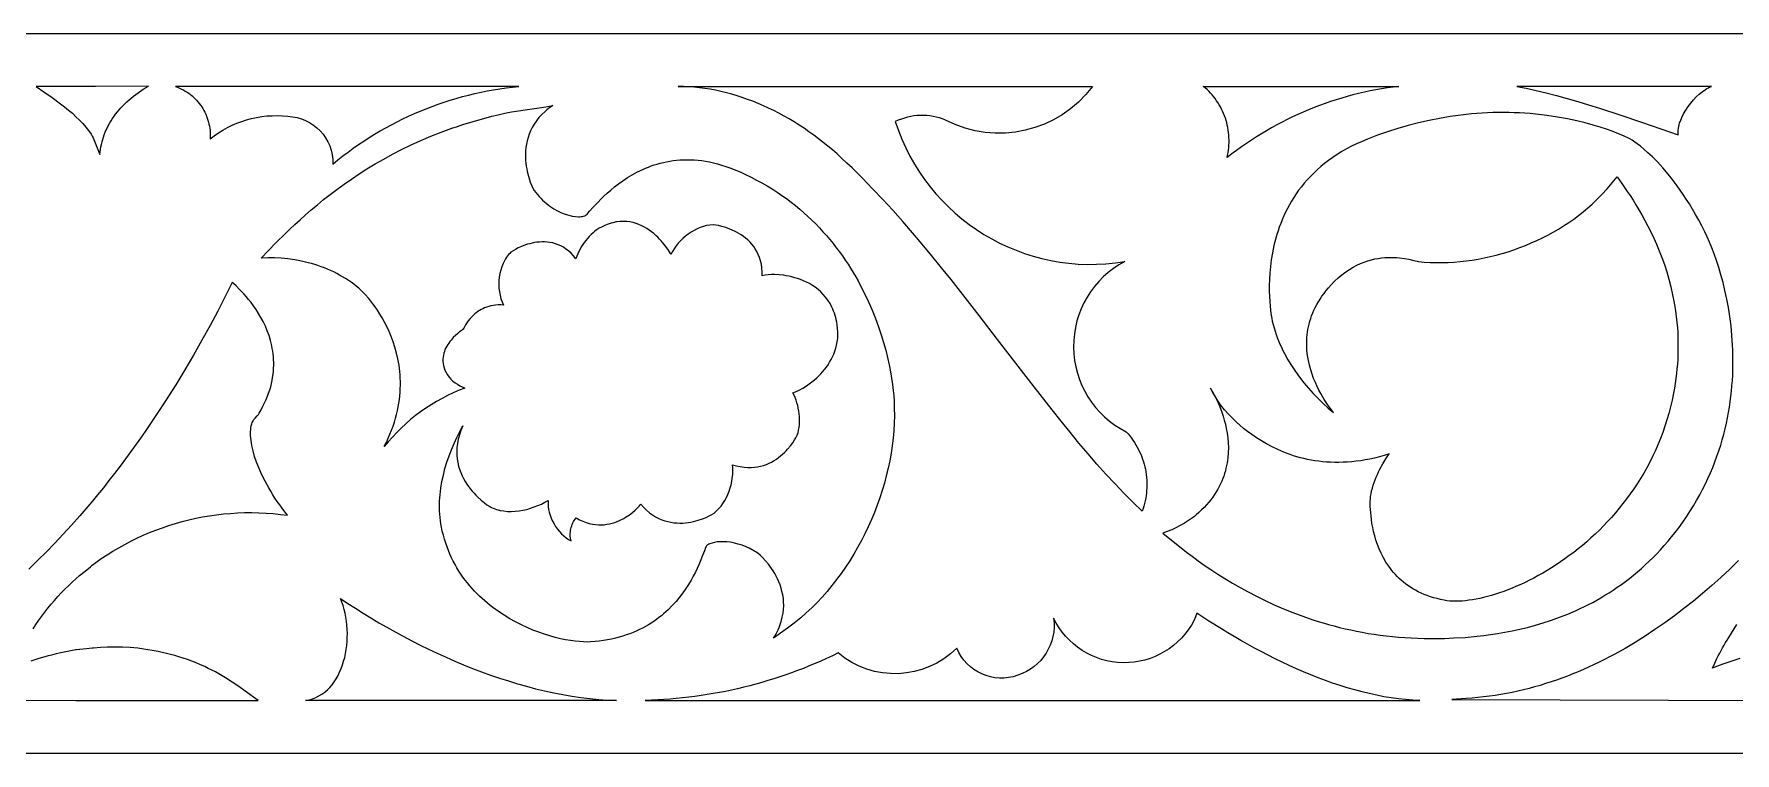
# Model space of a CAD drawing. Extents: x -336 to 337, y 105 to 175.
# Drawn here: x -5.4 to 160.3, y 104.8 to 174.8 of the extents above; entities that cross this region are included whole.
import ezdxf

# ---------------------------------------------------------------- set-up
doc = ezdxf.new("R2010")
doc.units = 0
doc.header["$MEASUREMENT"] = 0
doc.layers.get('0').update_dxf_attribs({"linetype": 'CONTINUOUS'})
doc.layers.add('BITMAP_LAYER', color=18, linetype='CONTINUOUS')

msp = doc.modelspace()

# ---------------------------------------------------------------- linework, layer by layer
msp.add_lwpolyline([(-336.17, 104.8), (336.8, 104.8), (336.8, 174.85), (-336.17, 174.85)], close=True)
at = {"layer": 'BITMAP_LAYER'}
for points in [[(0.31, 164.9), (0.4, 164.74), (1.06, 163.12), (1.08, 163.37), (1.11, 163.61), (1.15, 163.85), (1.2, 164.09), (1.26, 164.33), (1.33, 164.57), (1.4, 164.81), (1.48, 165.04), (1.57, 165.27), (1.67, 165.5), (1.78, 165.73), (1.9, 165.96), (2.02, 166.18), (2.15, 166.4), (2.29, 166.62), (2.44, 166.83), (2.59, 167.04), (2.76, 167.25), (2.93, 167.46), (3.1, 167.66), (3.29, 167.86), (3.48, 168.05), (3.68, 168.24), (3.89, 168.43), (4.1, 168.61), (4.32, 168.79), (4.55, 168.96), (4.78, 169.13), (5.27, 169.46), (5.78, 169.77), (0.61, 169.74), (0.58, 169.74), (0.31, 169.74), (0.12, 169.74), (-5.17, 169.74), (-5.17, 169.74), (-5.17, 169.74), (-4.4, 169.22), (-3.59, 168.66), (-2.79, 168.06), (-2.39, 167.75), (-2.01, 167.44), (-1.63, 167.12), (-1.28, 166.79), (-0.93, 166.46), (-0.61, 166.12), (-0.32, 165.78), (-0.05, 165.44), (0.19, 165.09)], [(108.54, 169.74), (127.6, 169.74), (127.03, 169.68), (126.47, 169.6), (125.9, 169.51), (125.34, 169.41), (124.78, 169.3), (124.23, 169.18), (123.67, 169.05), (123.12, 168.91), (122.57, 168.76), (122.02, 168.61), (121.48, 168.44), (120.94, 168.26), (120.4, 168.08), (119.86, 167.88), (119.33, 167.68), (118.8, 167.46), (118.28, 167.24), (117.75, 167.01), (117.23, 166.77), (116.72, 166.52), (116.21, 166.26), (115.7, 165.99), (115.2, 165.71), (114.7, 165.42), (114.2, 165.13), (113.71, 164.82), (113.22, 164.51), (112.74, 164.18), (112.26, 163.85), (111.79, 163.51), (111.32, 163.16), (110.86, 162.81), (110.91, 163.05), (110.96, 163.3), (110.99, 163.54), (111.02, 163.79), (111.04, 164.03), (111.05, 164.28), (111.05, 164.52), (111.04, 164.77), (111.02, 165.01), (111, 165.25), (110.97, 165.49), (110.93, 165.73), (110.88, 165.96), (110.82, 166.2), (110.76, 166.43), (110.69, 166.65), (110.61, 166.88), (110.52, 167.1), (110.42, 167.32), (110.32, 167.54), (110.21, 167.75), (110.09, 167.95), (109.97, 168.16), (109.84, 168.35), (109.7, 168.55), (109.56, 168.74), (109.4, 168.92), (109.24, 169.1), (109.08, 169.27), (108.91, 169.43), (108.73, 169.59)], [(139.07, 169.74), (139.99, 169.57), (140.95, 169.36), (141.94, 169.13), (142.95, 168.86), (143.98, 168.58), (145.03, 168.27), (146.08, 167.95), (147.14, 167.62), (149.22, 166.94), (151.23, 166.25), (153.1, 165.6), (154.8, 165.01), (154.79, 165.17), (154.79, 165.33), (154.8, 165.49), (154.82, 165.66), (154.85, 165.83), (154.89, 166.01), (154.94, 166.18), (155.01, 166.36), (155.15, 166.72), (155.33, 167.08), (155.54, 167.43), (155.77, 167.77), (156.02, 168.11), (156.28, 168.42), (156.56, 168.72), (156.85, 168.99), (157.15, 169.23), (157.45, 169.44), (157.6, 169.53), (157.75, 169.62), (157.89, 169.69), (158.04, 169.75)], [(139.07, 169.74), (139.99, 169.57), (140.95, 169.36), (141.94, 169.13), (142.95, 168.86), (143.98, 168.58), (145.03, 168.27), (146.08, 167.95), (147.14, 167.62), (149.22, 166.94), (151.23, 166.25), (153.1, 165.6), (154.8, 165.01), (154.79, 165.17), (154.79, 165.33), (154.8, 165.49), (154.82, 165.66), (154.85, 165.83), (154.89, 166.01), (154.94, 166.18), (155.01, 166.36), (155.15, 166.72), (155.33, 167.08), (155.54, 167.43), (155.77, 167.77), (156.02, 168.11), (156.28, 168.42), (156.56, 168.72), (156.85, 168.99), (157.15, 169.23), (157.45, 169.44), (157.6, 169.53), (157.75, 169.62), (157.89, 169.69), (158.04, 169.75)], [(36.42, 136.67), (36.32, 136.44), (36.23, 136.23), (36.15, 136.01), (36.08, 135.8), (36.02, 135.58), (35.96, 135.38), (35.88, 134.97), (35.83, 134.57), (35.81, 134.19), (35.82, 133.81), (35.86, 133.45), (35.91, 133.1), (35.99, 132.76), (36.09, 132.44), (36.21, 132.13), (36.34, 131.82), (36.48, 131.54), (36.64, 131.26), (36.8, 131), (36.97, 130.76), (37.15, 130.52), (37.33, 130.3), (37.51, 130.1), (37.69, 129.91), (37.87, 129.73), (38.21, 129.42), (38.51, 129.17), (38.76, 128.99), (39.03, 128.81), (39.19, 128.72), (39.35, 128.65), (39.52, 128.59), (39.69, 128.53), (39.86, 128.48), (40.04, 128.44), (40.39, 128.38), (40.76, 128.34), (41.13, 128.33), (41.51, 128.35), (41.89, 128.39), (42.26, 128.46), (42.64, 128.54), (43.01, 128.65), (43.37, 128.77), (43.72, 128.91), (44.07, 129.06), (44.4, 129.23), (44.71, 129.4), (44.71, 129.12), (44.72, 128.83), (44.76, 128.54), (44.83, 128.25), (44.91, 127.96), (45.02, 127.67), (45.14, 127.39), (45.29, 127.12), (45.45, 126.86), (45.62, 126.61), (45.81, 126.37), (46.02, 126.15), (46.24, 125.95), (46.47, 125.76), (46.71, 125.6), (46.95, 125.46), (46.92, 125.6), (46.9, 125.74), (46.88, 125.89), (46.87, 126.04), (46.88, 126.19), (46.89, 126.34), (46.91, 126.49), (46.94, 126.63), (46.97, 126.78), (47.02, 126.93), (47.07, 127.07), (47.13, 127.21), (47.2, 127.34), (47.27, 127.46), (47.35, 127.59), (47.44, 127.7), (47.77, 127.52), (48.09, 127.38), (48.41, 127.26), (48.72, 127.17), (49.03, 127.1), (49.33, 127.05), (49.62, 127.03), (49.9, 127.03), (50.18, 127.04), (50.45, 127.08), (50.71, 127.12), (50.96, 127.19), (51.2, 127.26), (51.43, 127.35), (51.66, 127.44), (51.87, 127.54), (52.08, 127.65), (52.27, 127.77), (52.63, 128), (52.94, 128.24), (53.2, 128.47), (53.42, 128.68), (53.58, 128.85), (53.74, 129.04), (54.03, 128.73), (54.31, 128.46), (54.6, 128.21), (54.9, 128), (55.19, 127.82), (55.49, 127.66), (55.79, 127.53), (56.09, 127.42), (56.39, 127.34), (56.68, 127.28), (56.97, 127.23), (57.26, 127.21), (57.55, 127.2), (57.83, 127.2), (58.1, 127.22), (58.36, 127.25), (58.62, 127.3), (58.87, 127.35), (59.11, 127.41), (59.33, 127.47), (59.75, 127.61), (60.11, 127.76), (60.42, 127.9), (60.65, 128.03), (60.89, 128.18), (61.13, 128.38), (61.35, 128.61), (61.56, 128.86), (61.75, 129.12), (61.92, 129.4), (62.08, 129.69), (62.22, 129.99), (62.34, 130.3), (62.45, 130.62), (62.54, 130.94), (62.61, 131.27), (62.66, 131.59), (62.7, 131.92), (62.71, 132.25), (62.71, 132.57), (62.69, 132.89), (63.07, 132.78), (63.44, 132.7), (63.8, 132.64), (64.15, 132.62), (64.49, 132.62), (64.81, 132.64), (65.12, 132.68), (65.42, 132.74), (65.71, 132.82), (65.98, 132.92), (66.24, 133.03), (66.49, 133.15), (66.73, 133.29), (66.95, 133.43), (67.17, 133.58), (67.37, 133.74), (67.56, 133.91), (67.73, 134.07), (67.9, 134.24), (68.05, 134.4), (68.33, 134.73), (68.55, 135.03), (68.73, 135.3), (68.86, 135.52), (68.98, 135.76), (69.06, 136.01), (69.12, 136.26), (69.17, 136.52), (69.2, 136.79), (69.22, 137.05), (69.22, 137.32), (69.21, 137.59), (69.18, 137.86), (69.14, 138.12), (69.09, 138.39), (69.03, 138.65), (68.96, 138.91), (68.87, 139.17), (68.77, 139.42), (68.67, 139.66), (68.55, 139.89), (68.83, 140), (69.16, 140.15), (69.52, 140.34), (69.9, 140.58), (70.29, 140.86), (70.49, 141.02), (70.69, 141.18), (70.89, 141.36), (71.08, 141.55), (71.28, 141.75), (71.46, 141.95), (71.64, 142.17), (71.82, 142.4), (71.99, 142.63), (72.14, 142.88), (72.29, 143.13), (72.42, 143.4), (72.55, 143.67), (72.65, 143.95), (72.75, 144.24), (72.82, 144.54), (72.88, 144.85), (72.93, 145.17), (72.95, 145.5), (72.95, 145.83), (72.92, 146.17), (72.88, 146.52), (72.84, 146.76), (72.79, 146.99), (72.73, 147.22), (72.67, 147.43), (72.6, 147.64), (72.53, 147.84), (72.45, 148.04), (72.36, 148.23), (72.18, 148.58), (71.97, 148.91), (71.75, 149.21), (71.52, 149.48), (71.27, 149.73), (71.01, 149.96), (70.74, 150.17), (70.46, 150.36), (70.17, 150.53), (69.89, 150.68), (69.6, 150.81), (69.31, 150.93), (69.02, 151.03), (68.74, 151.11), (68.46, 151.19), (68.19, 151.25), (67.92, 151.3), (67.67, 151.34), (67.21, 151.39), (66.81, 151.41), (66.49, 151.42), (66.16, 151.4), (65.87, 151.35), (65.58, 151.29), (65.58, 151.68), (65.55, 152.06), (65.49, 152.42), (65.41, 152.76), (65.31, 153.07), (65.19, 153.37), (65.06, 153.65), (64.9, 153.91), (64.74, 154.15), (64.56, 154.38), (64.37, 154.59), (64.17, 154.78), (63.96, 154.96), (63.75, 155.13), (63.53, 155.28), (63.31, 155.41), (63.08, 155.54), (62.86, 155.65), (62.65, 155.75), (62.43, 155.84), (62.02, 155.99), (61.65, 156.1), (61.33, 156.18), (61.07, 156.23), (60.79, 156.26), (60.48, 156.23), (60.16, 156.18), (59.85, 156.1), (59.54, 155.99), (59.24, 155.87), (58.94, 155.72), (58.65, 155.55), (58.37, 155.36), (58.11, 155.16), (57.85, 154.94), (57.61, 154.7), (57.38, 154.46), (57.18, 154.2), (56.99, 153.93), (56.82, 153.66), (56.68, 153.37), (56.63, 153.46), (56.53, 153.64), (56.37, 153.88), (56.16, 154.18), (55.89, 154.51), (55.74, 154.69), (55.58, 154.87), (55.4, 155.05), (55.21, 155.23), (55.01, 155.4), (54.8, 155.57), (54.57, 155.74), (54.34, 155.9), (54.09, 156.04), (53.83, 156.17), (53.56, 156.29), (53.28, 156.39), (52.99, 156.47), (52.69, 156.54), (52.38, 156.58), (52.06, 156.59), (51.72, 156.58), (51.38, 156.54), (51.03, 156.46), (50.85, 156.42), (50.67, 156.36), (50.48, 156.29), (50.3, 156.22), (50.11, 156.14), (49.92, 156.04), (49.7, 155.92), (49.49, 155.79), (49.28, 155.64), (49.09, 155.48), (48.9, 155.31), (48.72, 155.13), (48.55, 154.94), (48.38, 154.74), (48.23, 154.54), (48.09, 154.33), (47.95, 154.11), (47.83, 153.88), (47.71, 153.65), (47.61, 153.42), (47.51, 153.19), (47.43, 152.95), (47.19, 153.24), (46.95, 153.49), (46.71, 153.71), (46.45, 153.9), (46.2, 154.07), (45.94, 154.21), (45.68, 154.32), (45.42, 154.42), (45.16, 154.49), (44.9, 154.54), (44.64, 154.58), (44.38, 154.59), (44.13, 154.6), (43.88, 154.58), (43.63, 154.56), (43.39, 154.52), (43.16, 154.48), (42.94, 154.42), (42.72, 154.36), (42.52, 154.3), (42.14, 154.15), (41.8, 154.01), (41.53, 153.86), (41.31, 153.74), (41.1, 153.6), (40.98, 153.48), (40.87, 153.36), (40.77, 153.23), (40.67, 153.1), (40.58, 152.95), (40.49, 152.81), (40.34, 152.5), (40.21, 152.18), (40.1, 151.85), (40.02, 151.5), (39.96, 151.15), (39.92, 150.79), (39.91, 150.44), (39.93, 150.08), (39.97, 149.73), (40.03, 149.39), (40.11, 149.06), (40.23, 148.74), (40.29, 148.59), (40.36, 148.44), (40.1, 148.45), (39.84, 148.45), (39.59, 148.43), (39.36, 148.4), (39.14, 148.36), (38.93, 148.31), (38.72, 148.24), (38.53, 148.17), (38.35, 148.09), (38.18, 148), (38.02, 147.91), (37.86, 147.81), (37.72, 147.7), (37.58, 147.59), (37.34, 147.37), (37.12, 147.14), (36.94, 146.91), (36.79, 146.7), (36.67, 146.5), (36.5, 146.2), (36.45, 146.1), (36.42, 146.05), (36.26, 145.93), (36.1, 145.82), (35.92, 145.67), (35.7, 145.48), (35.48, 145.27), (35.26, 145.02), (35.14, 144.89), (35.04, 144.74), (34.94, 144.59), (34.84, 144.44), (34.75, 144.28), (34.67, 144.11), (34.61, 143.93), (34.55, 143.75), (34.51, 143.56), (34.48, 143.37), (34.46, 143.17), (34.46, 142.97), (34.49, 142.76), (34.53, 142.55), (34.59, 142.33), (34.67, 142.1), (34.78, 141.87), (34.92, 141.64), (35.07, 141.43), (35.25, 141.22), (35.44, 141.04), (35.65, 140.87), (35.88, 140.72), (36.11, 140.58), (36.36, 140.46), (36.6, 140.36), (36.04, 140.14), (35.48, 139.9), (34.92, 139.64), (34.38, 139.35), (33.84, 139.05), (33.32, 138.73), (32.8, 138.39), (32.29, 138.04), (31.8, 137.67), (31.32, 137.28), (30.85, 136.88), (30.4, 136.46), (29.97, 136.03), (29.55, 135.58), (29.15, 135.12), (28.76, 134.65), (28.96, 135.06), (29.14, 135.46), (29.31, 135.86), (29.47, 136.25), (29.61, 136.64), (29.74, 137.02), (29.85, 137.41), (29.95, 137.78), (30.04, 138.16), (30.11, 138.52), (30.18, 138.89), (30.23, 139.25), (30.27, 139.6), (30.3, 139.95), (30.32, 140.3), (30.33, 140.64), (30.33, 140.98), (30.32, 141.31), (30.3, 141.64), (30.27, 141.96), (30.24, 142.27), (30.2, 142.58), (30.15, 142.89), (30.09, 143.19), (29.96, 143.77), (29.8, 144.33), (29.63, 144.87), (29.44, 145.38), (29.23, 145.87), (29.01, 146.34), (28.79, 146.78), (28.56, 147.19), (28.32, 147.57), (28.09, 147.93), (27.87, 148.26), (27.65, 148.56), (27.24, 149.08), (26.9, 149.47), (26.65, 149.73), (26.52, 149.87), (26.28, 150.08), (26.03, 150.29), (25.78, 150.49), (25.52, 150.68), (25.25, 150.86), (24.98, 151.04), (24.7, 151.2), (24.41, 151.37), (24.12, 151.52), (23.83, 151.67), (23.53, 151.8), (23.23, 151.94), (22.92, 152.06), (22.61, 152.18), (22.29, 152.29), (21.98, 152.39), (21.66, 152.48), (21.33, 152.57), (20.68, 152.72), (20.03, 152.84), (19.37, 152.94), (18.71, 153), (18.06, 153.04), (17.4, 153.05), (16.76, 153.02), (17.45, 153.73), (18.22, 154.52), (19.09, 155.37), (19.55, 155.82), (20.04, 156.28), (20.55, 156.75), (21.09, 157.23), (21.65, 157.72), (22.24, 158.21), (22.85, 158.71), (23.48, 159.21), (24.15, 159.71), (24.84, 160.21), (25.55, 160.71), (26.3, 161.21), (27.07, 161.7), (27.87, 162.19), (28.7, 162.67), (29.56, 163.14), (30.45, 163.6), (31.37, 164.04), (32.31, 164.47), (33.29, 164.89), (34.31, 165.29), (35.35, 165.67), (35.88, 165.85), (36.42, 166.03), (36.97, 166.2), (37.53, 166.37), (38.09, 166.53), (38.67, 166.68), (39.25, 166.83), (39.84, 166.98), (40.5, 167.12), (41.16, 167.25), (41.83, 167.36), (42.49, 167.46), (43.83, 167.66), (44.5, 167.76), (45.16, 167.87), (44.96, 167.73), (44.77, 167.59), (44.59, 167.45), (44.42, 167.3), (44.11, 167), (43.82, 166.7), (43.58, 166.38), (43.36, 166.06), (43.17, 165.74), (43, 165.42), (42.87, 165.09), (42.76, 164.76), (42.67, 164.43), (42.6, 164.11), (42.55, 163.78), (42.52, 163.46), (42.51, 163.15), (42.51, 162.84), (42.52, 162.54), (42.55, 162.25), (42.58, 161.98), (42.63, 161.71), (42.68, 161.45), (42.74, 161.21), (42.86, 160.78), (42.98, 160.41), (43.09, 160.12), (43.23, 159.83), (43.37, 159.61), (43.52, 159.41), (43.68, 159.21), (43.84, 159.02), (44.01, 158.84), (44.18, 158.67), (44.35, 158.51), (44.53, 158.36), (44.71, 158.21), (44.89, 158.08), (45.08, 157.95), (45.26, 157.83), (45.64, 157.62), (46.01, 157.44), (46.37, 157.3), (46.72, 157.19), (47.06, 157.11), (47.38, 157.06), (47.67, 157.05), (47.81, 157.05), (47.94, 157.06), (48.06, 157.08), (48.17, 157.11), (48.28, 157.14), (48.37, 157.18), (48.43, 157.22), (48.51, 157.31), (48.76, 157.58), (49.12, 157.98), (49.58, 158.48), (49.85, 158.76), (50.14, 159.04), (50.46, 159.34), (50.81, 159.65), (51.18, 159.95), (51.58, 160.26), (52, 160.56), (52.45, 160.86), (52.92, 161.14), (53.42, 161.41), (53.94, 161.66), (54.21, 161.78), (54.48, 161.89), (54.76, 161.99), (55.05, 162.09), (55.34, 162.18), (55.64, 162.26), (55.95, 162.34), (56.26, 162.41), (56.58, 162.46), (56.9, 162.51), (57.23, 162.55), (57.56, 162.58), (57.9, 162.6), (58.25, 162.6), (58.6, 162.6), (58.96, 162.58), (59.32, 162.55), (59.69, 162.51), (60.06, 162.45), (60.44, 162.38), (60.83, 162.3), (61.22, 162.2), (61.62, 162.08), (62.02, 161.95), (62.43, 161.81), (62.84, 161.65), (63.41, 161.41), (63.96, 161.16), (64.51, 160.89), (65.03, 160.62), (65.55, 160.34), (66.05, 160.05), (66.54, 159.75), (67.02, 159.45), (67.49, 159.13), (67.94, 158.81), (68.38, 158.47), (68.81, 158.14), (69.23, 157.79), (69.63, 157.44), (70.03, 157.08), (70.41, 156.72), (70.78, 156.35), (71.14, 155.97), (71.49, 155.59), (71.83, 155.21), (72.16, 154.82), (72.48, 154.43), (72.79, 154.03), (73.09, 153.64), (73.38, 153.23), (73.66, 152.83), (73.93, 152.43), (74.18, 152.02), (74.43, 151.61), (74.68, 151.2), (74.91, 150.79), (75.13, 150.38), (75.55, 149.56), (75.94, 148.74), (76.29, 147.93), (76.61, 147.12), (76.9, 146.33), (77.16, 145.55), (77.39, 144.78), (77.6, 144.04), (77.78, 143.32), (77.94, 142.62), (78.07, 141.95), (78.18, 141.31), (78.27, 140.7), (78.34, 140.13), (78.39, 139.6), (78.42, 139.11), (78.44, 138.39), (78.45, 137.66), (78.43, 136.93), (78.38, 136.2), (78.32, 135.47), (78.23, 134.74), (78.12, 134.01), (77.99, 133.27), (77.83, 132.54), (77.66, 131.82), (77.47, 131.09), (77.25, 130.37), (77.02, 129.65), (76.77, 128.94), (76.5, 128.24), (76.21, 127.54), (75.9, 126.85), (75.57, 126.17), (75.23, 125.49), (74.87, 124.83), (74.49, 124.18), (74.1, 123.54), (73.69, 122.92), (73.26, 122.3), (72.82, 121.7), (72.37, 121.12), (71.9, 120.55), (71.41, 120), (70.91, 119.46), (70.4, 118.95), (69.87, 118.45), (69.33, 117.97), (69.01, 117.7), (68.69, 117.45), (68.02, 116.95), (67.34, 116.47), (66.67, 115.98), (66.8, 116.19), (66.92, 116.4), (67.03, 116.61), (67.13, 116.81), (67.22, 117.02), (67.3, 117.22), (67.43, 117.62), (67.53, 118.02), (67.61, 118.41), (67.65, 118.79), (67.67, 119.16), (67.66, 119.52), (67.63, 119.87), (67.57, 120.22), (67.5, 120.55), (67.41, 120.87), (67.31, 121.18), (67.19, 121.48), (67.07, 121.76), (66.93, 122.03), (66.79, 122.29), (66.64, 122.54), (66.49, 122.77), (66.33, 122.99), (66.18, 123.19), (65.89, 123.54), (65.63, 123.83), (65.4, 124.05), (65.16, 124.27), (64.77, 124.51), (64.38, 124.72), (64, 124.89), (63.61, 125.04), (63.23, 125.16), (62.86, 125.26), (62.49, 125.33), (62.14, 125.37), (61.81, 125.39), (61.49, 125.39), (61.2, 125.37), (60.93, 125.32), (60.69, 125.26), (60.47, 125.18), (60.38, 125.14), (60.29, 125.09), (60.21, 125.04), (60.15, 124.98), (60.11, 124.92), (60.06, 124.83), (59.94, 124.51), (59.77, 124.04), (59.53, 123.46), (59.39, 123.13), (59.24, 122.78), (59.06, 122.41), (58.86, 122.03), (58.64, 121.63), (58.4, 121.23), (58.13, 120.82), (57.84, 120.4), (57.53, 119.98), (57.18, 119.57), (56.81, 119.16), (56.41, 118.76), (56.19, 118.56), (55.97, 118.37), (55.75, 118.18), (55.51, 117.99), (55.27, 117.81), (55.01, 117.63), (54.75, 117.46), (54.48, 117.29), (54.2, 117.13), (53.91, 116.97), (53.62, 116.82), (53.31, 116.68), (52.99, 116.54), (52.67, 116.42), (52.33, 116.3), (51.99, 116.18), (51.63, 116.08), (51.27, 115.99), (50.89, 115.9), (50.51, 115.82), (50.11, 115.76), (49.7, 115.7), (49.29, 115.66), (48.86, 115.63), (48.53, 115.61), (48.16, 115.62), (47.76, 115.65), (47.34, 115.69), (46.89, 115.75), (46.42, 115.83), (45.93, 115.94), (45.41, 116.06), (44.89, 116.21), (44.35, 116.37), (43.8, 116.56), (43.24, 116.78), (42.68, 117.02), (42.11, 117.28), (41.55, 117.57), (40.98, 117.88), (40.42, 118.22), (39.87, 118.58), (39.33, 118.97), (39.06, 119.18), (38.8, 119.39), (38.54, 119.62), (38.28, 119.84), (38.03, 120.08), (37.79, 120.32), (37.55, 120.57), (37.31, 120.83), (37.08, 121.09), (36.85, 121.37), (36.64, 121.65), (36.42, 121.93), (36.22, 122.23), (36.02, 122.53), (35.83, 122.84), (35.65, 123.16), (35.48, 123.49), (35.31, 123.82), (35.15, 124.17), (35, 124.52), (34.87, 124.88), (34.74, 125.25), (34.62, 125.63), (34.51, 126.01), (34.41, 126.41), (34.33, 126.81), (34.27, 127.12), (34.22, 127.43), (34.19, 127.74), (34.16, 128.06), (34.14, 128.38), (34.14, 128.69), (34.14, 129.01), (34.15, 129.33), (34.16, 129.65), (34.19, 129.97), (34.22, 130.29), (34.27, 130.6), (34.37, 131.24), (34.51, 131.88), (34.67, 132.51), (34.86, 133.13), (35.07, 133.75), (35.3, 134.35), (35.56, 134.95), (35.83, 135.54), (36.11, 136.11)], [(148.85, 160.92), (149.32, 160.27), (149.84, 159.52), (150.12, 159.1), (150.4, 158.67), (150.69, 158.21), (150.98, 157.73), (151.27, 157.22), (151.56, 156.69), (151.85, 156.14), (152.14, 155.57), (152.42, 154.97), (152.7, 154.36), (152.96, 153.72), (153.22, 153.06), (153.46, 152.38), (153.68, 151.68), (153.9, 150.96), (154.09, 150.21), (154.26, 149.45), (154.41, 148.67), (154.54, 147.87), (154.64, 147.05), (154.72, 146.22), (154.75, 145.79), (154.77, 145.36), (154.78, 144.93), (154.78, 144.49), (154.78, 144.04), (154.77, 143.6), (154.75, 143.14), (154.72, 142.69), (154.68, 142.22), (154.63, 141.76), (154.57, 141.29), (154.51, 140.81), (154.43, 140.34), (154.34, 139.85), (154.21, 139.19), (154.06, 138.54), (153.89, 137.89), (153.71, 137.26), (153.51, 136.64), (153.3, 136.03), (153.07, 135.43), (152.83, 134.84), (152.58, 134.26), (152.31, 133.7), (152.03, 133.14), (151.74, 132.6), (151.44, 132.07), (151.13, 131.54), (150.81, 131.03), (150.47, 130.53), (150.13, 130.04), (149.78, 129.56), (149.42, 129.1), (149.06, 128.64), (148.68, 128.19), (148.3, 127.76), (147.91, 127.34), (147.52, 126.92), (147.12, 126.52), (146.71, 126.13), (146.3, 125.76), (145.89, 125.39), (145.47, 125.03), (145.05, 124.69), (144.62, 124.35), (144.19, 124.03), (143.76, 123.72), (143.33, 123.42), (142.9, 123.13), (142.47, 122.85), (142.04, 122.59), (141.6, 122.33), (141.17, 122.09), (140.74, 121.85), (140.32, 121.63), (139.89, 121.42), (139.47, 121.22), (139.05, 121.04), (138.63, 120.86), (138.22, 120.7), (137.81, 120.54), (137.4, 120.4), (137.01, 120.27), (136.61, 120.15), (136.23, 120.04), (135.85, 119.95), (135.48, 119.86), (135.11, 119.79), (134.76, 119.73), (134.41, 119.68), (134.07, 119.64), (133.75, 119.61), (133.43, 119.59), (133.12, 119.59), (132.83, 119.6), (132.54, 119.61), (132.27, 119.64), (132.01, 119.69), (131.65, 119.76), (131.31, 119.84), (130.98, 119.93), (130.66, 120.03), (130.35, 120.14), (130.05, 120.26), (129.76, 120.38), (129.48, 120.52), (129.22, 120.66), (128.96, 120.8), (128.71, 120.96), (128.48, 121.12), (128.25, 121.28), (128.03, 121.45), (127.83, 121.63), (127.63, 121.81), (127.44, 122), (127.25, 122.19), (127.08, 122.38), (126.92, 122.58), (126.76, 122.78), (126.61, 122.99), (126.33, 123.4), (126.09, 123.83), (125.87, 124.26), (125.68, 124.69), (125.51, 125.12), (125.36, 125.54), (125.24, 125.97), (125.13, 126.38), (125.04, 126.78), (124.97, 127.17), (124.92, 127.54), (124.88, 127.9), (124.85, 128.23), (124.81, 128.82), (124.81, 129.28), (124.82, 129.61), (124.84, 129.78), (124.88, 130.06), (124.94, 130.33), (125.01, 130.61), (125.09, 130.88), (125.18, 131.15), (125.28, 131.42), (125.39, 131.69), (125.5, 131.95), (125.62, 132.21), (125.75, 132.47), (126.03, 132.98), (126.33, 133.46), (126.65, 133.94), (126.17, 133.79), (125.7, 133.66), (125.23, 133.54), (124.77, 133.44), (124.32, 133.35), (123.87, 133.28), (123.43, 133.22), (123, 133.17), (122.57, 133.14), (122.15, 133.12), (121.74, 133.11), (121.34, 133.11), (120.94, 133.12), (120.54, 133.14), (120.16, 133.18), (119.78, 133.22), (119.41, 133.27), (119.05, 133.34), (118.69, 133.41), (118.34, 133.48), (118, 133.57), (117.66, 133.66), (117.33, 133.76), (117.01, 133.87), (116.7, 133.98), (116.39, 134.1), (115.8, 134.36), (115.24, 134.63), (114.7, 134.91), (114.2, 135.21), (113.72, 135.51), (113.27, 135.82), (112.86, 136.13), (112.47, 136.43), (112.11, 136.74), (111.79, 137.03), (111.49, 137.31), (111.22, 137.57), (110.99, 137.82), (110.61, 138.24), (110.36, 138.55), (110.23, 138.72), (109.97, 139.11), (109.72, 139.51), (109.48, 139.92), (109.23, 140.33), (109.32, 140.19), (109.48, 139.91), (109.7, 139.5), (109.95, 138.98), (110.08, 138.68), (110.21, 138.35), (110.34, 138), (110.46, 137.63), (110.58, 137.24), (110.69, 136.83), (110.78, 136.4), (110.86, 135.96), (110.92, 135.5), (110.96, 135.03), (110.98, 134.55), (110.97, 134.06), (110.93, 133.56), (110.9, 133.31), (110.86, 133.06), (110.81, 132.81), (110.75, 132.55), (110.69, 132.3), (110.61, 132.04), (110.53, 131.78), (110.43, 131.53), (110.33, 131.27), (110.21, 131.01), (110.08, 130.75), (109.94, 130.5), (109.79, 130.24), (109.63, 129.99), (109.46, 129.73), (109.27, 129.48), (109.07, 129.23), (108.85, 128.98), (108.62, 128.73), (108.38, 128.48), (108.12, 128.24), (107.85, 128), (107.67, 127.85), (107.49, 127.71), (107.11, 127.44), (106.71, 127.19), (106.3, 126.96), (105.88, 126.75), (105.46, 126.56), (105.03, 126.38), (104.59, 126.21), (105.43, 125.53), (106.38, 124.78), (106.91, 124.38), (107.46, 123.97), (108.04, 123.54), (108.64, 123.11), (109.28, 122.68), (109.95, 122.24), (110.64, 121.8), (111.37, 121.36), (112.12, 120.93), (112.91, 120.49), (113.72, 120.07), (114.56, 119.65), (115.44, 119.25), (116.34, 118.86), (117.27, 118.48), (118.23, 118.12), (119.21, 117.78), (119.72, 117.62), (120.23, 117.47), (120.75, 117.32), (121.28, 117.18), (121.81, 117.04), (122.36, 116.91), (122.91, 116.79), (123.46, 116.67), (124.03, 116.56), (124.6, 116.46), (125.18, 116.37), (125.76, 116.29), (126.36, 116.21), (126.96, 116.15), (127.56, 116.09), (128.18, 116.04), (128.8, 116.01), (129.43, 115.98), (130.07, 115.96), (130.71, 115.95), (131.37, 115.96), (132.03, 115.97), (132.96, 116.01), (134.04, 116.07), (134.62, 116.12), (135.23, 116.18), (135.86, 116.25), (136.52, 116.34), (137.2, 116.44), (137.91, 116.56), (138.63, 116.7), (139.37, 116.86), (140.12, 117.04), (140.89, 117.25), (141.66, 117.48), (142.45, 117.74), (143.25, 118.02), (144.05, 118.34), (144.85, 118.69), (145.25, 118.87), (145.66, 119.07), (146.06, 119.27), (146.47, 119.48), (146.87, 119.7), (147.27, 119.93), (147.67, 120.17), (148.08, 120.42), (148.48, 120.68), (148.87, 120.95), (149.27, 121.23), (149.66, 121.52), (150.06, 121.81), (150.45, 122.12), (150.83, 122.45), (151.22, 122.78), (151.6, 123.12), (151.98, 123.48), (152.35, 123.84), (152.72, 124.22), (153.09, 124.61), (153.45, 125.01), (153.81, 125.43), (154.16, 125.85), (154.51, 126.29), (154.85, 126.75), (155.24, 127.28), (155.6, 127.8), (155.95, 128.34), (156.28, 128.87), (156.6, 129.4), (156.9, 129.94), (157.18, 130.48), (157.45, 131.02), (157.7, 131.55), (157.94, 132.09), (158.17, 132.63), (158.38, 133.17), (158.58, 133.71), (158.76, 134.25), (158.94, 134.78), (159.1, 135.32), (159.24, 135.85), (159.38, 136.39), (159.5, 136.92), (159.61, 137.45), (159.71, 137.98), (159.8, 138.5), (159.87, 139.03), (159.94, 139.55), (160, 140.06), (160.04, 140.58), (160.08, 141.09), (160.11, 141.6), (160.13, 142.1), (160.14, 142.6), (160.14, 143.09), (160.14, 143.58), (160.12, 144.07), (160.1, 144.55), (160.04, 145.49), (159.95, 146.42), (159.83, 147.32), (159.69, 148.19), (159.54, 149.03), (159.36, 149.85), (159.17, 150.63), (158.97, 151.38), (158.76, 152.1), (158.54, 152.78), (158.32, 153.42), (158.09, 154.02), (157.86, 154.57), (157.63, 155.09), (157.41, 155.56), (157.11, 156.15), (156.8, 156.72), (156.5, 157.27), (156.19, 157.79), (155.89, 158.29), (155.59, 158.77), (155.29, 159.22), (154.99, 159.65), (154.7, 160.07), (154.41, 160.46), (154.12, 160.83), (153.84, 161.18), (153.3, 161.81), (152.78, 162.38), (152.3, 162.87), (151.86, 163.28), (151.46, 163.64), (151.12, 163.92), (150.82, 164.15), (150.59, 164.32), (150.32, 164.49), (150.09, 164.62), (149.88, 164.73), (149.6, 164.87), (149.25, 165.02), (148.84, 165.2), (148.36, 165.38), (147.81, 165.58), (147.2, 165.78), (146.51, 165.98), (145.75, 166.19), (144.93, 166.38), (144.03, 166.57), (143.06, 166.74), (142.01, 166.9), (141.47, 166.97), (140.9, 167.04), (140.39, 167.09), (139.87, 167.13), (139.35, 167.16), (138.83, 167.18), (138.32, 167.2), (137.8, 167.21), (137.28, 167.2), (136.75, 167.19), (136.23, 167.17), (135.71, 167.14), (135.19, 167.11), (134.67, 167.06), (134.15, 167.01), (133.63, 166.95), (133.11, 166.88), (132.59, 166.8), (132.07, 166.72), (131.56, 166.63), (130.53, 166.42), (129.51, 166.19), (128.5, 165.93), (127.49, 165.64), (126.5, 165.32), (125.52, 164.98), (124.55, 164.61), (124.01, 164.39), (123.48, 164.15), (122.98, 163.91), (122.5, 163.65), (122.03, 163.39), (121.59, 163.11), (121.16, 162.83), (120.75, 162.54), (120.36, 162.24), (119.99, 161.94), (119.63, 161.62), (119.3, 161.3), (118.97, 160.98), (118.66, 160.65), (118.37, 160.31), (118.1, 159.97), (117.83, 159.62), (117.59, 159.28), (117.35, 158.92), (117.13, 158.57), (116.93, 158.21), (116.73, 157.85), (116.55, 157.49), (116.38, 157.13), (116.22, 156.76), (116.08, 156.4), (115.94, 156.04), (115.82, 155.68), (115.7, 155.31), (115.6, 154.95), (115.5, 154.6), (115.42, 154.24), (115.27, 153.54), (115.16, 152.85), (115.08, 152.19), (115.02, 151.54), (114.98, 150.93), (114.97, 150.34), (114.97, 149.78), (114.98, 149.26), (115.01, 148.78), (115.05, 148.35), (115.13, 147.63), (115.21, 147.13), (115.26, 146.87), (115.34, 146.55), (115.43, 146.22), (115.53, 145.9), (115.63, 145.58), (115.75, 145.27), (115.88, 144.95), (116.01, 144.64), (116.15, 144.33), (116.29, 144.02), (116.45, 143.72), (116.78, 143.12), (117.13, 142.54), (117.51, 141.96), (117.92, 141.41), (118.34, 140.86), (118.79, 140.34), (119.25, 139.83), (119.72, 139.34), (120.22, 138.86), (120.72, 138.41), (121.23, 137.97), (121.13, 138.1), (120.93, 138.36), (120.65, 138.74), (120.33, 139.23), (120.16, 139.52), (119.98, 139.83), (119.8, 140.16), (119.63, 140.52), (119.46, 140.89), (119.29, 141.29), (119.14, 141.7), (119, 142.13), (118.88, 142.58), (118.78, 143.04), (118.7, 143.52), (118.64, 144), (118.63, 144.25), (118.62, 144.5), (118.61, 144.76), (118.62, 145.01), (118.63, 145.27), (118.66, 145.53), (118.69, 145.79), (118.73, 146.06), (118.78, 146.32), (118.84, 146.59), (118.92, 146.86), (119, 147.13), (119.09, 147.4), (119.2, 147.67), (119.32, 147.94), (119.45, 148.21), (119.59, 148.49), (119.75, 148.76), (119.92, 149.03), (120.1, 149.31), (120.3, 149.58), (120.51, 149.85), (120.74, 150.12), (120.98, 150.4), (121.33, 150.76), (121.69, 151.1), (122.05, 151.4), (122.42, 151.67), (122.78, 151.92), (123.14, 152.13), (123.5, 152.32), (123.86, 152.49), (124.21, 152.63), (124.56, 152.75), (124.91, 152.85), (125.25, 152.93), (125.58, 152.99), (125.91, 153.04), (126.23, 153.07), (126.53, 153.09), (126.83, 153.09), (127.12, 153.09), (127.39, 153.07), (127.65, 153.05), (128.14, 152.99), (128.56, 152.91), (128.91, 152.83), (129.18, 152.76), (129.37, 152.71), (129.48, 152.68), (130.05, 152.63), (130.63, 152.59), (131.21, 152.58), (131.79, 152.58), (132.38, 152.59), (132.96, 152.63), (133.55, 152.68), (134.14, 152.74), (134.73, 152.82), (135.32, 152.92), (135.91, 153.04), (136.49, 153.17), (137.07, 153.31), (137.65, 153.47), (138.23, 153.64), (138.8, 153.83), (139.37, 154.04), (139.93, 154.25), (140.48, 154.49), (141.03, 154.73), (141.57, 154.99), (142.1, 155.26), (142.62, 155.55), (143.14, 155.85), (143.64, 156.16), (144.14, 156.48), (144.62, 156.82), (145.09, 157.17), (145.55, 157.53), (146, 157.9), (146.43, 158.28), (146.85, 158.68), (147.11, 158.94), (147.37, 159.22), (147.87, 159.78), (148.36, 160.36)], [(51.38, 109.92), (21.07, 109.92), (21.25, 109.95), (21.43, 109.99), (21.6, 110.03), (21.76, 110.08), (21.93, 110.14), (22.08, 110.21), (22.39, 110.36), (22.68, 110.54), (22.95, 110.74), (23.21, 110.96), (23.45, 111.2), (23.67, 111.46), (23.88, 111.75), (24.07, 112.04), (24.25, 112.36), (24.41, 112.68), (24.56, 113.03), (24.69, 113.38), (24.8, 113.74), (24.9, 114.11), (24.98, 114.49), (25.05, 114.88), (25.1, 115.27), (25.13, 115.66), (25.15, 116.06), (25.16, 116.46), (25.14, 116.85), (25.12, 117.25), (25.08, 117.64), (25.02, 118.03), (24.94, 118.41), (24.86, 118.79), (24.75, 119.16), (24.63, 119.51), (24.5, 119.86), (25.22, 119.38), (25.95, 118.9), (26.7, 118.43), (27.46, 117.96), (28.23, 117.5), (29.01, 117.05), (29.81, 116.61), (30.61, 116.17), (31.43, 115.74), (32.25, 115.32), (33.08, 114.91), (33.92, 114.52), (34.77, 114.13), (35.62, 113.76), (36.48, 113.4), (37.35, 113.05), (38.22, 112.72), (39.09, 112.4), (39.97, 112.1), (40.85, 111.82), (41.73, 111.55), (42.62, 111.3), (43.5, 111.07), (44.38, 110.85), (45.27, 110.66), (46.15, 110.49), (47.03, 110.34), (47.91, 110.21), (48.78, 110.1), (49.65, 110.01), (50.52, 109.95)], [(51.38, 109.92), (21.07, 109.92), (21.25, 109.95), (21.43, 109.99), (21.6, 110.03), (21.76, 110.08), (21.93, 110.14), (22.08, 110.21), (22.39, 110.36), (22.68, 110.54), (22.95, 110.74), (23.21, 110.96), (23.45, 111.2), (23.67, 111.46), (23.88, 111.75), (24.07, 112.04), (24.25, 112.36), (24.41, 112.68), (24.56, 113.03), (24.69, 113.38), (24.8, 113.74), (24.9, 114.11), (24.98, 114.49), (25.05, 114.88), (25.1, 115.27), (25.13, 115.66), (25.15, 116.06), (25.16, 116.46), (25.14, 116.85), (25.12, 117.25), (25.08, 117.64), (25.02, 118.03), (24.94, 118.41), (24.86, 118.79), (24.75, 119.16), (24.63, 119.51), (24.5, 119.86), (25.22, 119.38), (25.95, 118.9), (26.7, 118.43), (27.46, 117.96), (28.23, 117.5), (29.01, 117.05), (29.81, 116.61), (30.61, 116.17), (31.43, 115.74), (32.25, 115.32), (33.08, 114.91), (33.92, 114.52), (34.77, 114.13), (35.62, 113.76), (36.48, 113.4), (37.35, 113.05), (38.22, 112.72), (39.09, 112.4), (39.97, 112.1), (40.85, 111.82), (41.73, 111.55), (42.62, 111.3), (43.5, 111.07), (44.38, 110.85), (45.27, 110.66), (46.15, 110.49), (47.03, 110.34), (47.91, 110.21), (48.78, 110.1), (49.65, 110.01), (50.52, 109.95)]]:
    msp.add_lwpolyline(points, close=True, dxfattribs=at)
for points in [[(41.88, 169.75), (8.42, 169.74), (8.62, 169.67), (8.82, 169.58), (9, 169.49), (9.19, 169.4), (9.37, 169.29), (9.54, 169.18), (9.71, 169.07), (9.87, 168.94), (10.03, 168.81), (10.18, 168.68), (10.33, 168.53), (10.47, 168.39), (10.6, 168.24), (10.73, 168.08), (10.85, 167.92), (10.97, 167.75), (11.07, 167.58), (11.17, 167.4), (11.27, 167.22), (11.36, 167.04), (11.44, 166.85), (11.51, 166.66), (11.57, 166.47), (11.63, 166.27), (11.68, 166.07), (11.72, 165.87), (11.75, 165.67), (11.78, 165.46), (11.79, 165.25), (11.8, 165.04), (11.8, 164.83), (11.79, 164.62, -0.202837), (19.35, 166.83, -0.412246), (23.75, 162.18), (24.23, 162.58), (24.73, 162.97), (25.23, 163.35), (25.73, 163.71), (26.25, 164.07), (26.77, 164.42), (27.29, 164.76), (27.82, 165.09), (28.36, 165.41), (28.9, 165.71), (29.45, 166.01), (30, 166.3), (30.56, 166.57), (31.12, 166.84), (31.69, 167.09), (32.26, 167.34), (32.83, 167.57), (33.41, 167.8), (34, 168.01), (34.58, 168.21), (35.18, 168.4), (35.77, 168.58), (36.37, 168.75), (36.97, 168.9), (37.58, 169.05), (38.18, 169.18), (38.79, 169.3), (39.41, 169.42), (40.02, 169.52), (40.64, 169.6), (41.26, 169.68)], [(102.58, 128.36), (101.7, 129.21), (100.81, 130.1), (99.94, 131.02), (99.06, 131.97), (98.18, 132.95), (97.31, 133.96), (96.43, 135), (95.56, 136.06), (94.68, 137.13), (93.81, 138.23), (92.05, 140.48), (90.28, 142.77), (88.5, 145.09), (86.71, 147.43), (84.89, 149.77), (83.97, 150.93), (83.04, 152.08), (82.11, 153.23), (81.17, 154.36), (80.22, 155.48), (79.26, 156.59), (78.3, 157.67), (77.32, 158.74), (76.33, 159.78), (75.34, 160.8), (74.33, 161.8), (73.82, 162.28), (73.31, 162.76), (72.87, 163.16), (72.43, 163.55), (71.98, 163.92), (71.52, 164.29), (71.06, 164.65), (70.6, 165), (70.13, 165.33), (69.65, 165.66), (69.17, 165.97), (68.68, 166.28), (68.19, 166.57), (67.7, 166.85), (67.2, 167.12), (66.7, 167.38), (66.19, 167.62), (65.69, 167.86), (65.18, 168.08), (64.67, 168.29), (64.15, 168.48), (63.63, 168.66), (63.12, 168.83), (62.6, 168.99), (62.08, 169.13), (61.55, 169.25), (61.03, 169.37), (60.51, 169.46), (59.98, 169.55), (59.46, 169.62), (58.94, 169.67), (58.42, 169.71), (57.89, 169.73), (57.37, 169.74), (97.75, 169.74, -0.36788), (83.44, 166.46, 0.212406), (78.54, 166.32, 0.373183), (100.89, 152.68, 0.610194), (101.03, 136.09), (101.21, 135.89), (101.38, 135.69), (101.54, 135.48), (101.69, 135.27), (101.84, 135.05), (101.98, 134.83), (102.11, 134.6), (102.23, 134.37), (102.34, 134.14), (102.45, 133.91), (102.54, 133.67), (102.63, 133.43), (102.71, 133.18), (102.78, 132.93), (102.85, 132.69), (102.9, 132.44), (102.95, 132.18), (102.98, 131.93), (103.01, 131.68), (103.03, 131.42), (103.04, 131.16), (103.05, 130.91), (103.04, 130.65), (103.02, 130.39), (103, 130.13), (102.97, 129.88), (102.93, 129.62), (102.87, 129.36), (102.81, 129.11), (102.75, 128.86), (102.67, 128.61)], [(107.64, 117.73, -0.619625), (93.96, 117.94, -0.362336), (90.47, 112.37, -0.401569), (84.53, 115.02, -0.389889), (72.97, 114.55), (72.41, 114.28), (71.85, 114.01), (71.29, 113.76), (70.73, 113.51), (70.16, 113.28), (69.59, 113.05), (69.02, 112.83), (68.44, 112.62), (67.86, 112.41), (67.29, 112.22), (66.71, 112.03), (66.12, 111.85), (65.54, 111.68), (64.95, 111.51), (64.36, 111.36), (63.78, 111.21), (63.18, 111.07), (62.59, 110.94), (62, 110.81), (61.4, 110.7), (60.81, 110.59), (60.21, 110.49), (59.61, 110.4), (59.01, 110.31), (58.41, 110.24), (57.81, 110.17), (57.2, 110.11), (56.6, 110.05), (55.99, 110.01), (55.39, 109.97), (54.78, 109.94), (54.17, 109.92), (129.64, 109.92), (128.95, 109.95), (128.25, 110), (127.55, 110.08), (126.85, 110.18), (126.14, 110.29), (125.43, 110.43), (124.71, 110.59), (124, 110.76), (123.29, 110.95), (122.57, 111.16), (121.86, 111.38), (121.14, 111.62), (120.43, 111.87), (119.72, 112.14), (119.02, 112.42), (118.31, 112.71), (117.61, 113.01), (116.92, 113.33), (116.22, 113.65), (115.54, 113.98), (114.86, 114.33), (114.18, 114.68), (113.52, 115.03), (112.86, 115.4), (112.21, 115.76), (111.56, 116.14), (110.93, 116.51), (110.3, 116.9), (109.09, 117.66), (107.91, 118.44), (107.79, 118.08)]]:
    msp.add_lwpolyline(points, format="xyb", close=True, dxfattribs=at)
for points in [[(-5.45, 116.91), (-5.18, 117.32), (-4.9, 117.73), (-4.61, 118.13), (-4.31, 118.53), (-4.01, 118.91), (-3.7, 119.3), (-3.38, 119.67), (-3.05, 120.04), (-2.71, 120.4), (-2.37, 120.75), (-2.02, 121.1), (-1.66, 121.44), (-1.3, 121.77), (-0.93, 122.1), (-0.93, 122.1), (-0.93, 122.13), (-0.93, 122.1), (-0.92, 122.1), (-0.39, 122.53), (0.13, 122.94), (0.31, 123.09), (0.65, 123.36), (1.19, 123.74), (1.75, 124.11), (2.31, 124.46), (2.89, 124.8), (3.47, 125.13), (4.06, 125.44), (4.66, 125.73), (5.27, 126.01), (5.89, 126.27), (6.51, 126.52), (7.14, 126.75), (7.78, 126.97), (8.43, 127.17), (9.08, 127.35), (9.73, 127.52), (10.4, 127.67), (11.06, 127.8), (11.73, 127.91), (12.41, 128.01), (13.09, 128.09), (13.78, 128.15), (14.46, 128.19), (15.15, 128.22), (15.85, 128.22), (16.54, 128.21), (17.24, 128.18), (17.94, 128.13), (18.64, 128.05), (19.34, 127.96), (19.07, 128.3), (18.82, 128.64), (18.57, 128.97), (18.33, 129.31), (18.11, 129.64), (17.9, 129.97), (17.69, 130.3), (17.5, 130.63), (17.14, 131.28), (16.83, 131.91), (16.56, 132.53), (16.32, 133.12), (16.13, 133.7), (15.98, 134.25), (15.91, 134.51), (15.86, 134.77), (15.81, 135.02), (15.78, 135.26), (15.76, 135.49), (15.74, 135.72), (15.73, 135.93), (15.74, 136.14), (15.75, 136.33), (15.77, 136.52), (15.8, 136.69), (15.84, 136.86), (15.89, 137.01), (15.97, 137.15), (16.06, 137.28), (16.17, 137.41), (16.39, 137.66), (16.49, 137.79), (16.58, 137.92), (16.77, 138.25), (16.94, 138.58), (17.1, 138.91), (17.25, 139.23), (17.38, 139.55), (17.49, 139.86), (17.6, 140.18), (17.69, 140.49), (17.76, 140.79), (17.83, 141.1), (17.88, 141.4), (17.93, 141.7), (17.96, 141.99), (17.98, 142.28), (17.99, 142.57), (17.99, 142.85), (17.98, 143.13), (17.96, 143.41), (17.93, 143.68), (17.9, 143.95), (17.85, 144.21), (17.8, 144.47), (17.74, 144.73), (17.68, 144.98), (17.53, 145.47), (17.36, 145.94), (17.17, 146.39), (16.96, 146.83), (16.74, 147.24), (16.51, 147.63), (16.27, 148.01), (16.03, 148.36), (15.78, 148.69), (15.54, 148.99), (15.31, 149.27), (15.08, 149.53), (14.66, 149.97), (14.32, 150.3), (14.07, 150.53), (13.93, 150.64), (13.25, 149.26), (12.53, 147.86), (11.78, 146.44), (10.99, 145.01), (10.17, 143.57), (9.32, 142.13), (8.44, 140.67), (7.52, 139.22), (6.58, 137.77), (5.6, 136.32), (5.1, 135.6), (4.59, 134.88), (4.08, 134.17), (3.55, 133.46), (3.02, 132.75), (2.48, 132.04), (1.94, 131.34), (1.39, 130.65), (0.83, 129.95), (0.31, 129.32), (0.27, 129.27), (-0.31, 128.59), (-0.9, 127.91), (-1.7, 127.01), (-2.51, 126.13), (-3.33, 125.25), (-4.16, 124.39), (-5.01, 123.55), (-5.87, 122.72)], [(160.69, 123.55), (159.83, 122.72), (158.96, 121.91), (158.08, 121.12), (157.18, 120.35), (156.28, 119.6), (155.36, 118.87), (154.43, 118.16), (153.49, 117.48), (152.54, 116.82), (151.58, 116.18), (150.6, 115.57), (149.62, 114.99), (148.62, 114.43), (148.12, 114.16), (147.61, 113.9), (147.11, 113.65), (146.6, 113.41), (146.08, 113.17), (145.57, 112.94), (145.05, 112.72), (144.53, 112.5), (144.01, 112.3), (143.48, 112.1), (142.95, 111.91), (142.42, 111.73), (141.89, 111.56), (141.35, 111.39), (140.81, 111.24), (140.27, 111.09), (139.73, 110.96), (139.18, 110.83), (138.63, 110.71), (138.08, 110.6), (137.53, 110.5), (136.97, 110.41), (136.41, 110.33), (135.85, 110.26), (135.29, 110.2), (134.73, 110.15), (134.16, 110.11), (132.76, 110), (164.42, 109.92)], [(-32.93, 110), (-1.28, 109.92), (-1.27, 109.92), (-1.21, 109.92), (-0.92, 109.92), (-0.9, 109.92), (0.31, 109.92), (16.46, 109.92), (15.21, 110.83), (14.58, 111.28), (13.94, 111.71), (13.3, 112.13), (12.63, 112.52), (12.3, 112.7), (11.96, 112.88), (11.61, 113.05), (11.27, 113.22), (10.84, 113.4), (10.42, 113.58), (10, 113.74), (9.58, 113.9), (9.17, 114.04), (8.75, 114.17), (8.34, 114.29), (7.93, 114.41), (7.53, 114.51), (7.13, 114.61), (6.72, 114.69), (6.33, 114.77), (5.54, 114.9), (4.76, 115), (4, 115.07), (3.25, 115.11), (2.52, 115.12), (1.8, 115.11), (1.1, 115.08), (0.42, 115.03), (0.31, 115.02), (-0.25, 114.96), (-0.9, 114.88), (-0.92, 114.88), (-1.21, 114.84), (-1.27, 114.84), (-1.28, 114.84), (-1.78, 114.76), (-2.26, 114.67), (-2.74, 114.57), (-3.2, 114.46), (-3.65, 114.35), (-4.08, 114.24), (-4.9, 114), (-5.66, 113.76)]]:
    msp.add_lwpolyline(points, dxfattribs=at)
msp.add_lwpolyline([(160.8, 114), (160.03, 113.76), (159.34, 113.52), (158.71, 113.29), (158.15, 113.07), (158.36, 113.54), (158.58, 114, -0.024519), (159.72, 116.06), (159.98, 116.49), (160.24, 116.91), (160.51, 117.32)], format="xyb", dxfattribs=at)

doc.saveas('drawing.dxf')
